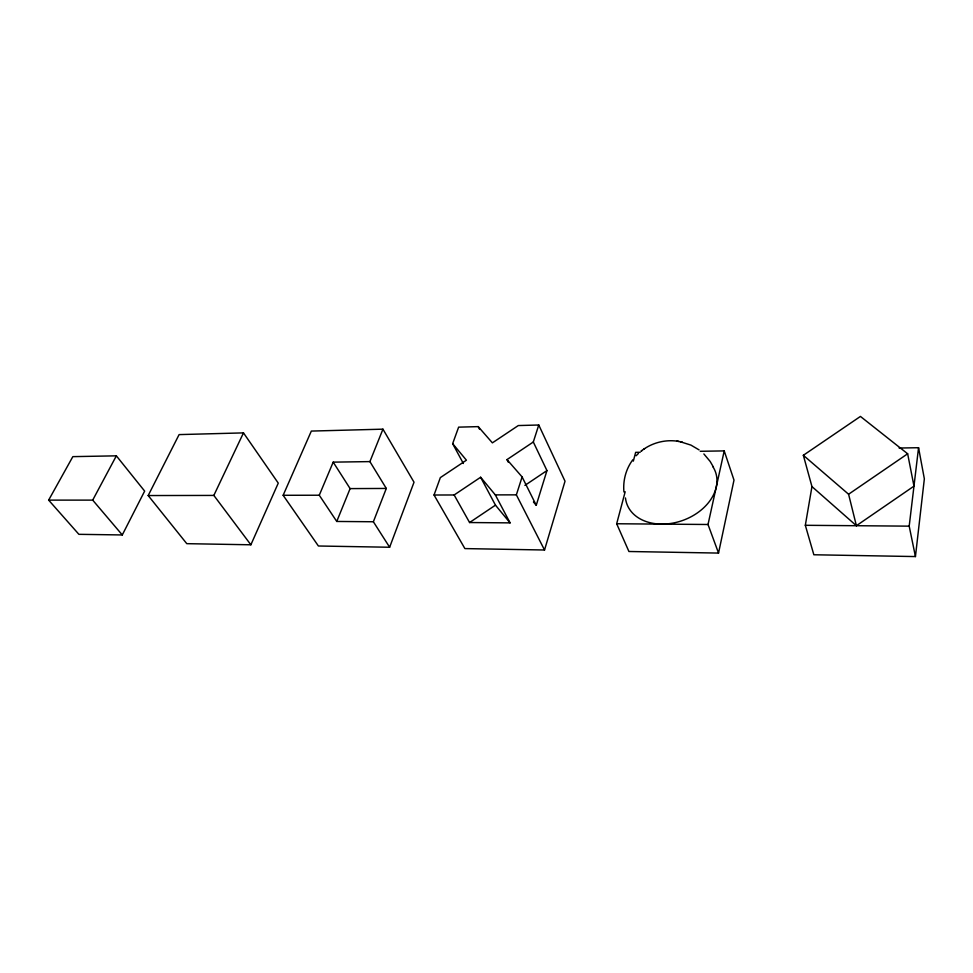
<?xml version="1.0" encoding="UTF-8"?>
<svg xmlns="http://www.w3.org/2000/svg" width="973" height="973" viewBox="0 0 973 973"><rect width="100%" height="100%" fill="white"/><g stroke="black" fill="none" stroke-linecap="round" stroke-linejoin="round"><path stroke-width="1.46" d="M811.956 486.585L856.398 525.712L913.975 486.147L907.651 453.783L860.436 416.432L803.345 455.291L811.956 486.585L805.328 525.298L813.854 554.768L915.435 556.568L924.35 478.838L918.561 447.714L899.101 448.03M915.435 556.568L909.196 526.15L918.561 447.714M625.177 491.766L616.675 523.754L628.923 551.496L718.536 553.078L733.995 480.103L724.216 450.9L700.244 451.29M718.536 553.078L708.016 524.496L724.216 450.9M633.326 461.117L635.661 452.348L640.173 452.275M452.652 443.664L466.42 460.193L440.343 477.609L434.043 495.014L464.887 548.59L544.527 550L565.021 481.221L538.762 425.006L518.305 425.554L492.387 442.861L478.217 426.624L458.636 427.147L452.652 443.664L463.343 463.489M533.435 501.995L536.245 505.267L546.96 470.579L533.313 441.997L538.762 425.006M544.527 550L516.359 494.856L522.112 476.928L506.994 459.609L533.313 441.997M389.638 547.252L414.024 482.219L382.948 429.166L311.336 431.075L283.143 495.293L318.402 545.999L389.638 547.252L373.377 521.759L386.305 488.446L369.91 461.603L382.948 429.166M373.377 521.759L336.755 521.455L350.11 488.604L333.192 462.139L369.91 461.603M336.755 521.455L319.278 495.221L333.192 462.139M250.876 544.795L278.266 483.119L243.481 432.888L179.093 434.603L148.188 495.549L186.78 543.664L250.876 544.795L213.841 495.427L148.188 495.549M213.841 495.427L243.481 432.888M122.282 534.955L144.649 491.11L116.359 455.838L72.841 456.641L48.65 500.122L78.886 534.323L122.282 534.955L92.703 500.122L48.65 500.122M92.703 500.122L116.359 455.838M632.815 459.779C625.931 468.913 622.829 480.65 623.936 491.997M636.135 455.741L638.47 453.406M678.85 441.438C665.629 439.054 651.484 442.751 641.049 451.204L642.046 450.475M643.822 449.185L644.6 448.614M856.398 525.712L848.59 494.235L907.651 453.783M454.148 494.977L469.582 522.537L495.464 505.157L480.626 477.257L454.148 494.977L434.043 495.014M524.909 485.393L546.96 470.579M350.11 488.604L386.305 488.446M283.143 495.293L319.278 495.221M480.626 477.257L495.33 494.892L516.359 494.856M469.582 522.537L510.083 522.878L495.33 494.892M616.675 523.754L708.016 524.496M805.328 525.298L909.196 526.15M680.127 441.693L690.915 445.099L699.088 449.903M676.953 441.097L682.243 442.07M803.345 455.291L848.59 494.235M703.88 453.953L710.156 461.445L713.404 467.04M495.464 505.157L510.083 522.878M478.217 426.624L479.592 429.3M506.994 459.609L508.356 462.297M522.112 476.928L536.245 505.267M712.82 466.59A47.105 34.566 -19.9 0 1 682.754 520.433A47.105 34.566 -19.9 0 1 625.469 497.969"/></g></svg>
